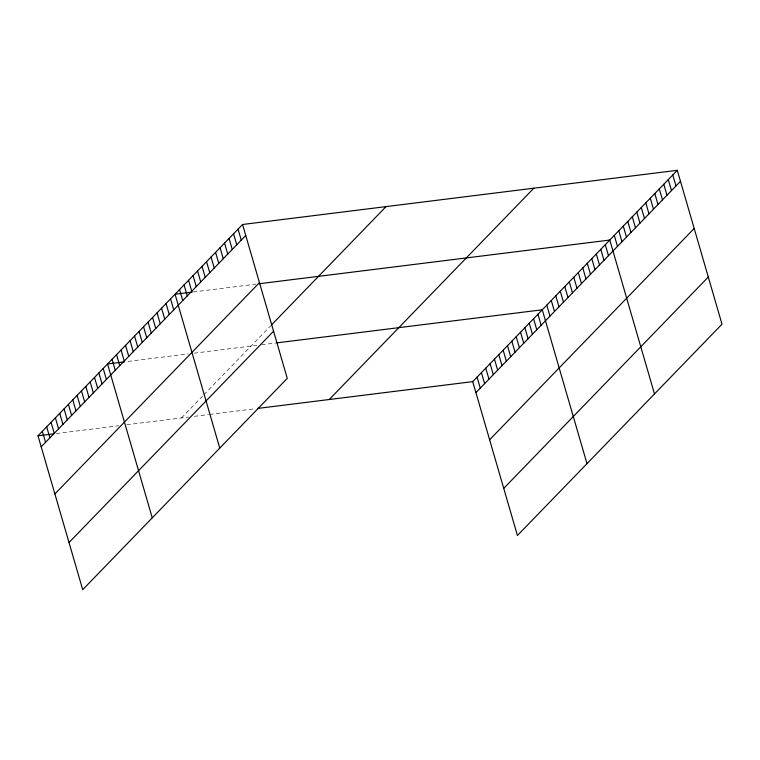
<?xml version="1.0" encoding="UTF-8"?>
<svg xmlns="http://www.w3.org/2000/svg" width="760" height="760" viewBox="0 0 760 760"><rect width="100%" height="100%" fill="white"/><g stroke="black" fill="none" stroke-linecap="round" stroke-linejoin="round"><path stroke-width="0.57" stroke-dasharray="3.8 2.85" d="M181.459 417.933L203.195 395.476M203.917 394.725L270.512 325.935M193.277 291.963L255.901 284.154M128.05 361.409L188.394 353.885M194.085 353.181L256.88 345.353M261.573 344.764L275.652 343.016M56.221 433.542L118.835 425.733M126.806 424.745L188.499 417.05M194.361 416.318L208.439 414.57M209.618 414.418L255.369 408.719"/><path stroke-width="1.14" d="M242.564 224.494L287.27 378.375L82.707 589.684L38 435.812L242.564 224.494L677.293 170.316L722 324.188L517.436 535.505L472.729 381.624L677.293 170.316M41.192 446.804L245.755 235.486M54.891 493.953L259.454 282.644M271.263 325.166L386.023 206.615M69.008 542.535L273.572 331.217M329.27 399.503L533.833 188.195M475.921 392.625L680.485 181.307M489.62 439.774L694.184 228.456M503.737 488.357L708.301 277.039M192.137 292.096L175.056 294.234L219.763 448.105M259.312 283.727L609.786 240.046L654.493 393.927M124.63 361.836L107.549 363.964L152.256 517.836M276.82 342.865L542.279 309.785L586.986 463.657M38 435.812L53.941 433.827M257.716 408.424L472.729 381.624M672.79 174.961L675.991 185.953M668.297 179.616L671.489 190.608M663.793 184.262L666.986 195.254M659.29 188.907L662.482 199.899M654.797 193.562L657.989 204.554M650.294 198.208L653.486 209.2M645.791 202.853L648.983 213.855M641.288 207.508L644.489 218.5M636.794 212.154L639.986 223.145M632.292 216.799L635.483 227.8M627.788 221.454L630.981 232.446M623.285 226.1L626.487 237.091M618.792 230.745L621.984 241.746M614.289 235.4L617.481 246.392M605.292 244.701L608.484 255.692M600.789 249.347L603.981 260.338M596.286 253.992L599.478 264.983M591.783 258.647L594.985 269.638M587.29 263.292L590.482 274.284M582.787 267.938L585.979 278.939M578.284 272.593L581.476 283.584M573.781 277.238L576.982 288.23M569.288 281.884L572.48 292.885M564.784 286.539L567.976 297.53M560.281 291.184L563.473 302.176M555.788 295.83L558.98 306.831M551.285 300.485L554.477 311.476M546.782 305.13L549.974 316.122M537.938 314.269L541.13 325.261M533.586 318.763L536.778 329.755M529.245 323.256L532.437 334.248M524.894 327.74L528.086 338.732M520.543 332.234L523.744 343.226M516.202 336.727L519.394 347.719M511.85 341.212L515.042 352.203M507.509 345.705L510.701 356.697M503.158 350.198L506.35 361.19M498.817 354.683L502.008 365.683M494.465 359.176L497.657 370.167M490.114 363.669L493.316 374.661M485.773 368.153L488.965 379.154M481.422 372.647L484.614 383.638M477.08 377.14L480.272 388.132M238.06 229.149L241.262 240.141M233.567 233.795L236.759 244.786M229.064 238.44L232.256 249.432M224.561 243.095L227.753 254.087M220.058 247.741L223.259 258.733M215.564 252.387L218.756 263.387M211.061 257.041L214.254 268.033M206.559 261.687L209.75 272.678M202.065 266.332L205.257 277.334M197.562 270.988L200.754 281.979M193.059 275.633L196.251 286.624M188.556 280.278L191.757 291.279M184.062 284.933L187.255 295.925M179.559 289.579L182.751 300.57M170.553 298.88L173.755 309.871M166.06 303.525L169.252 314.516M161.557 308.18L164.749 319.172M157.054 312.825L160.246 323.817M152.56 317.471L155.752 328.472M148.057 322.126L151.25 333.117M143.555 326.772L146.746 337.763M139.052 331.417L142.253 342.418M134.558 336.072L137.75 347.063M130.055 340.717L133.247 351.709M125.552 345.363L128.744 356.364M121.049 350.018L124.25 361.01M116.555 354.663L119.747 365.655M112.052 359.319L115.245 370.31M103.208 368.457L106.4 379.449M98.857 372.941L102.049 383.933M94.515 377.435L97.707 388.426M90.164 381.928L93.356 392.92M85.813 386.412L89.015 397.404M81.472 390.906L84.664 401.897M77.121 395.399L80.313 406.391M72.779 399.883L75.971 410.884M68.428 404.377L71.62 415.368M64.078 408.87L67.279 419.862M59.736 413.354L62.928 424.356M55.385 417.848L58.587 428.839M51.043 422.341L54.236 433.333M46.692 426.825L49.884 437.827M42.351 431.319L45.543 442.31"/></g></svg>
